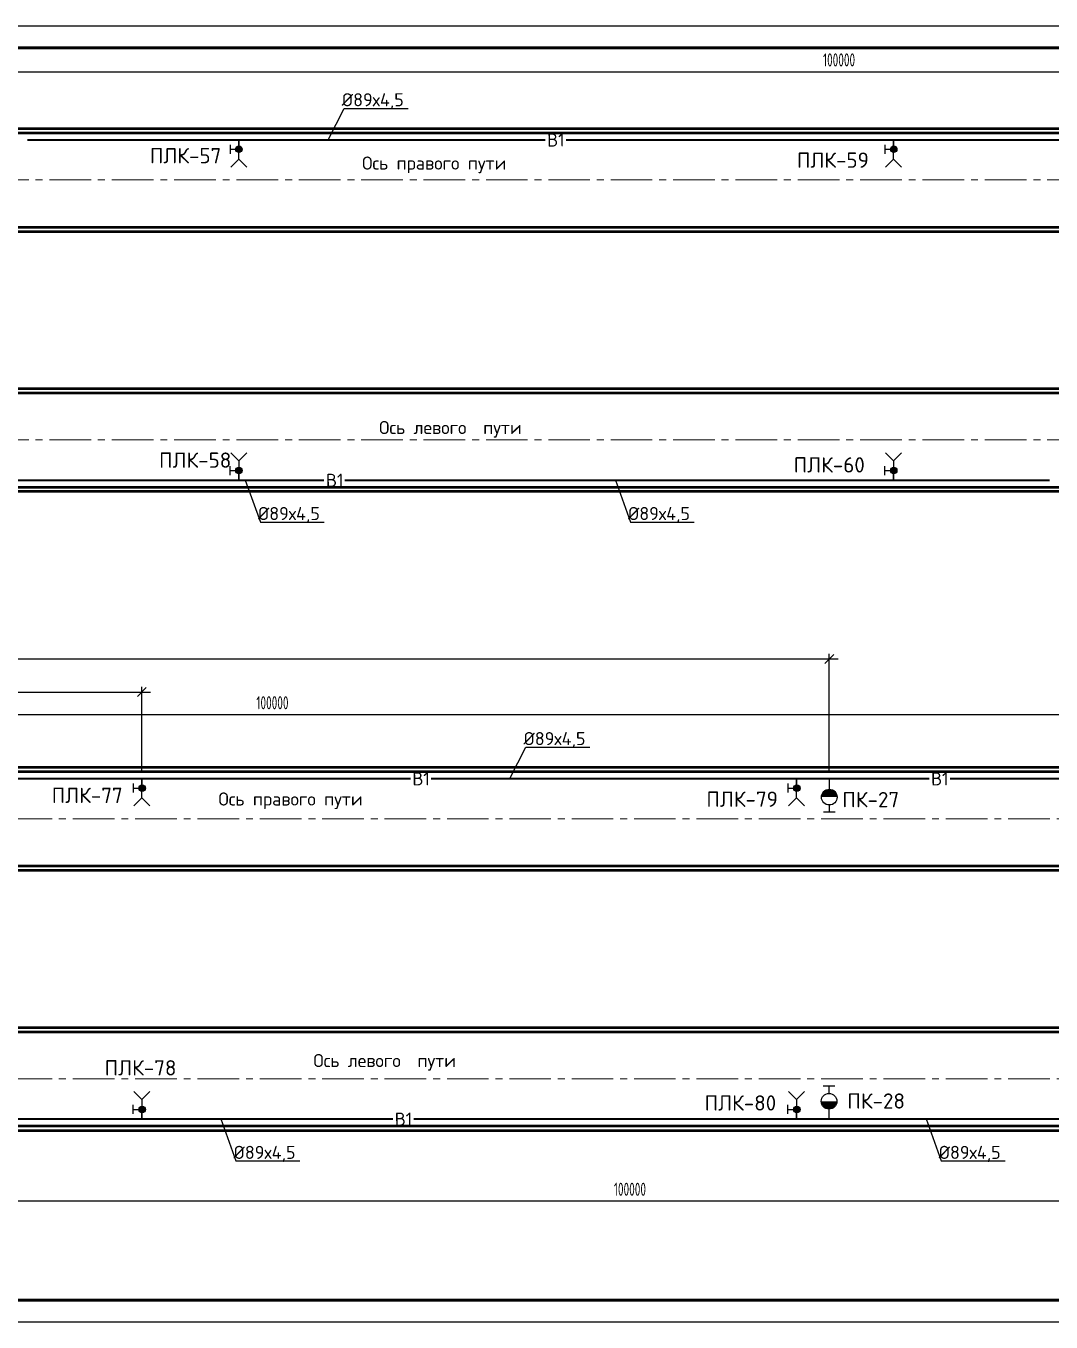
# Paper-space layout 'л2-л8' of a CAD drawing. Header units: millimetres. Extents: x 10032 to 18918, y -3051 to 627.
# Drawn here: x 11152.7 to 11387.6, y -1599 to -1302 of the extents above; entities that cross this region are included whole.
import ezdxf

# ---------------------------------------------------------------- set-up
doc = ezdxf.new("R2010")
doc.units = ezdxf.units.MM
doc.header["$LTSCALE"] = 0.5
doc.linetypes.add('CENTER2', pattern=[28.575, 19.05, -3.175, 3.175, -3.175])
for name, color, linetype in [('0 @ 1', 7, 'Continuous'), ('1_NADPIS', 7, 'Continuous'), ('3_Текст', 7, 'Continuous'), ('FORMAT', 7, 'Continuous'), ('ВК_надписи', 7, 'Continuous'), ('ВК_сети', 4, 'Continuous')]:
    doc.layers.add(name, color=color, linetype=linetype)
for name, color, linetype, lineweight in [('1_PK500', 5, 'Continuous', 35), ('А_Конструкции', 4, 'Continuous', 50), ('АР_Оси', 242, 'CENTER2', 18)]:
    doc.layers.add(name, color=color, linetype=linetype, lineweight=lineweight)
doc.styles.add('RS-30-06', font='romans.shx', dxfattribs={"width": 0.6, "height": 3})
doc.styles.add('Стандарт ММП', font='isocpeur.ttf')
doc.dimstyles.new('M200$0', dxfattribs={"dimscale": 0, "dimtxt": 3, "dimasz": 2, "dimexe": 1.2, "dimexo": 1.5, "dimgap": 1.2, "dimtad": 1, "dimdec": 0, "dimlfac": 200, "dimrnd": 1, "dimzin": 0, "dimdsep": 46, "dimtxsty": 'RS-30-06', "dimblk1": 'OBLIQUE', "dimblk2": 'OBLIQUE', "dimsah": 1, "dimcen": 2.5, "dimdle": 2, "dimclrt": 9, "dimadec": 0, "dimazin": 0, "dimtfac": 1, "dimtdec": 0, "dimtmove": 2, "dimatfit": 3, "dimldrblk": 'OBLIQUE', "dimfxl": 1.2, "dimtolj": 1, "dimtzin": 0, "dimarcsym": 0})

# ---------------------------------------------------------------- blocks, each defined once
blk = doc.blocks.new('*U437')
at = {"layer": 'FORMAT', "color": 7, "lineweight": 25}
blk.add_lwpolyline([(0, 0), (0, 297), (1892, 297), (1892, 0), (0, 0)], dxfattribs=at)
at = {"layer": 'FORMAT', "color": 7, "lineweight": 60}
blk.add_lwpolyline([(20, 5), (20, 292), (1887, 292), (1887, 5), (20, 5)], dxfattribs=at)
blk = doc.blocks.new('_Oblique')
at = {"linetype": 'ByBlock', "lineweight": 30}
blk.add_line((-0.5, -0.5), (0.5, 0.5), dxfattribs=at)
blk = doc.blocks.new('*D130')
at = {"layer": 'Defpoints', "color": 0, "lineweight": -2}
for p, q in [((11087.02, -1312.52), (11591.02, -1312.52)), ((11089.02, -1326.51), (11089.02, -1311.32)), ((11589.02, -1326.62), (11589.02, -1311.32))]:
    blk.add_line(p, q, dxfattribs=at)
at = {"layer": 'Defpoints', "color": 0, "linetype": 'Continuous', "lineweight": 30}
for p in [(11589.02, -1312.52), (11089.02, -1328.01, 0), (11589.02, -1328.12, 0)]:
    blk.add_point(p, dxfattribs=at)
at = {"layer": 'Defpoints', "color": 0, "linetype": 'Continuous', "lineweight": -2, "xscale": 2, "yscale": 2, "zscale": 2, "rotation": 180}
blk.add_blockref('_Oblique', (11089.02, -1312.52), dxfattribs=at)
at = {"layer": 'Defpoints', "color": 0, "linetype": 'Continuous', "lineweight": -2, "xscale": 2, "yscale": 2, "zscale": 2}
blk.add_blockref('_Oblique', (11589.02, -1312.52), dxfattribs=at)
at = {"layer": 'Defpoints', "color": 9, "linetype": 'Continuous', "lineweight": 30, "insert": (11339.02, -1309.82), "char_height": 3, "attachment_point": 5, "style": 'RS-30-06'}
blk.add_mtext('\\A1;100000', dxfattribs=at)
blk = doc.blocks.new('*D132')
at = {"layer": 'Defpoints', "color": 0, "lineweight": -2}
for p, q in [((10886.79, -1473.01), (10886.79, -1445.89)), ((11336.79, -1473.01), (11336.79, -1445.89)), ((10884.79, -1447.09), (11338.79, -1447.09))]:
    blk.add_line(p, q, dxfattribs=at)
at = {"layer": 'Defpoints', "color": 0, "linetype": 'Continuous', "lineweight": 30}
for p in [(11336.79, -1447.09), (10886.79, -1474.51, 0), (11336.79, -1474.51, 0)]:
    blk.add_point(p, dxfattribs=at)
at = {"layer": 'Defpoints', "color": 0, "linetype": 'Continuous', "lineweight": -2, "xscale": 2, "yscale": 2, "zscale": 2, "rotation": 180}
blk.add_blockref('_Oblique', (10886.79, -1447.09), dxfattribs=at)
at = {"layer": 'Defpoints', "color": 0, "linetype": 'Continuous', "lineweight": -2, "xscale": 2, "yscale": 2, "zscale": 2}
blk.add_blockref('_Oblique', (11336.79, -1447.09), dxfattribs=at)
at = {"layer": 'Defpoints', "color": 9, "linetype": 'Continuous', "lineweight": 30, "insert": (11111.79, -1444.39), "char_height": 3, "attachment_point": 5, "style": 'RS-30-06'}
blk.add_mtext('\\A1;90000', dxfattribs=at)
blk = doc.blocks.new('*D133')
at = {"layer": 'Defpoints', "color": 0, "lineweight": -2}
for p, q in [((11027.29, -1454.66), (11181.29, -1454.66)), ((11029.29, -1473.01), (11029.29, -1453.46)), ((11179.29, -1473.01), (11179.29, -1453.46))]:
    blk.add_line(p, q, dxfattribs=at)
at = {"layer": 'Defpoints', "color": 0, "linetype": 'Continuous', "lineweight": 30}
for p in [(11179.29, -1454.66), (11029.29, -1474.51, 0), (11179.29, -1474.51, 0)]:
    blk.add_point(p, dxfattribs=at)
at = {"layer": 'Defpoints', "color": 0, "linetype": 'Continuous', "lineweight": -2, "xscale": 2, "yscale": 2, "zscale": 2, "rotation": 180}
blk.add_blockref('_Oblique', (11029.29, -1454.66), dxfattribs=at)
at = {"layer": 'Defpoints', "color": 0, "linetype": 'Continuous', "lineweight": -2, "xscale": 2, "yscale": 2, "zscale": 2}
blk.add_blockref('_Oblique', (11179.29, -1454.66), dxfattribs=at)
at = {"layer": 'Defpoints', "color": 9, "linetype": 'Continuous', "lineweight": 30, "insert": (11104.29, -1451.96), "char_height": 3, "attachment_point": 5, "style": 'RS-30-06'}
blk.add_mtext('\\A1;30000', dxfattribs=at)
blk = doc.blocks.new('*D134')
at = {"layer": 'Defpoints', "color": 0, "lineweight": -2}
for p, q in [((10957.21, -1459.82), (11461.21, -1459.82)), ((10959.21, -1473.01), (10959.21, -1458.62)), ((11459.21, -1473.01), (11459.21, -1458.62))]:
    blk.add_line(p, q, dxfattribs=at)
at = {"layer": 'Defpoints', "color": 0, "linetype": 'Continuous', "lineweight": 30}
for p in [(11459.21, -1459.82), (10959.21, -1474.51, 0), (11459.21, -1474.51, 0)]:
    blk.add_point(p, dxfattribs=at)
at = {"layer": 'Defpoints', "color": 0, "linetype": 'Continuous', "lineweight": -2, "xscale": 2, "yscale": 2, "zscale": 2, "rotation": 180}
blk.add_blockref('_Oblique', (10959.21, -1459.82), dxfattribs=at)
at = {"layer": 'Defpoints', "color": 0, "linetype": 'Continuous', "lineweight": -2, "xscale": 2, "yscale": 2, "zscale": 2}
blk.add_blockref('_Oblique', (11459.21, -1459.82), dxfattribs=at)
at = {"layer": 'Defpoints', "color": 9, "linetype": 'Continuous', "lineweight": 30, "insert": (11209.21, -1457.12), "char_height": 3, "attachment_point": 5, "style": 'RS-30-06'}
blk.add_mtext('\\A1;100000', dxfattribs=at)
blk = doc.blocks.new('*D135')
at = {"layer": 'Defpoints', "color": 0, "lineweight": -2}
for p, q in [((11041.11, -1553.99), (11041.11, -1572.5)), ((11541.11, -1553.99), (11541.11, -1572.5)), ((11543.11, -1571.3), (11039.11, -1571.3))]:
    blk.add_line(p, q, dxfattribs=at)
at = {"layer": 'Defpoints', "color": 0, "linetype": 'Continuous', "lineweight": 30}
for p in [(11041.11, -1552.49, 0), (11541.11, -1552.49, 0), (11041.11, -1571.3)]:
    blk.add_point(p, dxfattribs=at)
at = {"layer": 'Defpoints', "color": 0, "linetype": 'Continuous', "lineweight": -2, "xscale": 2, "yscale": 2, "zscale": 2, "rotation": 180}
blk.add_blockref('_Oblique', (11041.11, -1571.3), dxfattribs=at)
at = {"layer": 'Defpoints', "color": 0, "linetype": 'Continuous', "lineweight": -2, "xscale": 2, "yscale": 2, "zscale": 2}
blk.add_blockref('_Oblique', (11541.11, -1571.3), dxfattribs=at)
at = {"layer": 'Defpoints', "color": 9, "linetype": 'Continuous', "lineweight": 30, "insert": (11291.11, -1568.6), "char_height": 3, "attachment_point": 5, "style": 'RS-30-06'}
blk.add_mtext('\\A1;100000', dxfattribs=at)

psp = doc.layouts.new('л2-л8')

# ---------------------------------------------------------------- hatches: boundary and pattern name
at = {"layer": 'ВК_сети', "ltscale": 0.5}
h = psp.add_hatch(color=5, dxfattribs=at)
h.paths.add_polyline_path([(11202.292, -1330.3012, 0.41421356), (11201.542, -1329.5512), (11201.542, -1330.3012)])
h.paths.add_polyline_path([(11202.292, -1330.3012), (11201.542, -1330.3012), (11201.542, -1331.0512, 0.41421356)])
h.paths.add_polyline_path([(11201.542, -1330.3012), (11201.542, -1329.5512, 0.58408052), (11200.9002, -1330.6891)])
h.paths.add_polyline_path([(11201.542, -1331.0512), (11201.542, -1330.3012), (11200.9002, -1330.6891, 0.26256208)])
h = psp.add_hatch(color=5, dxfattribs=at)
h.paths.add_polyline_path([(11352.292, -1330.3011, 0.41421356), (11351.542, -1329.5511), (11351.542, -1330.3011)])
h.paths.add_polyline_path([(11352.292, -1330.3011), (11351.542, -1330.3011), (11351.542, -1331.0511, 0.41421356)])
h.paths.add_polyline_path([(11351.542, -1330.3011), (11351.542, -1329.5511, 0.58408052), (11350.9002, -1330.6891)])
h.paths.add_polyline_path([(11351.542, -1331.0511), (11351.542, -1330.3011), (11350.9002, -1330.6891, 0.26256208)])
h = psp.add_hatch(color=5, dxfattribs=at)
h.paths.add_polyline_path([(11352.292, -1330.3012, 0.41421356), (11351.542, -1329.5512), (11351.542, -1330.3012)])
h.paths.add_polyline_path([(11352.292, -1330.3012), (11351.542, -1330.3012), (11351.542, -1331.0512, 0.41421356)])
h.paths.add_polyline_path([(11351.542, -1330.3012), (11351.542, -1329.5512, 0.58408052), (11350.9002, -1330.6891)])
h.paths.add_polyline_path([(11351.542, -1331.0512), (11351.542, -1330.3012), (11350.9002, -1330.6891, 0.26256208)])
h = psp.add_hatch(color=5, dxfattribs=at)
h.paths.add_polyline_path([(11352.292, -1330.3012, 0.41421356), (11351.542, -1329.5512), (11351.542, -1330.3012)])
h.paths.add_polyline_path([(11352.292, -1330.3012), (11351.542, -1330.3012), (11351.542, -1331.0512, 0.41421356)])
h.paths.add_polyline_path([(11351.542, -1330.3012), (11351.542, -1329.5512, 0.58408052), (11350.9002, -1330.6891)])
h.paths.add_polyline_path([(11351.542, -1331.0512), (11351.542, -1330.3012), (11350.9002, -1330.6891, 0.26256208)])
h = psp.add_hatch(color=5, dxfattribs=at)
h.paths.add_polyline_path([(11202.292, -1403.9244, -0.41421356), (11201.542, -1404.6744), (11201.542, -1403.9244)])
h.paths.add_polyline_path([(11202.292, -1403.9244), (11201.542, -1403.9244), (11201.542, -1403.1744, -0.41421356)])
h.paths.add_polyline_path([(11201.542, -1403.9244), (11201.542, -1404.6744, -0.58408052), (11200.9002, -1403.5364)])
h.paths.add_polyline_path([(11201.542, -1403.1744), (11201.542, -1403.9244), (11200.9002, -1403.5364, -0.26256208)])
h = psp.add_hatch(color=5, dxfattribs=at)
h.paths.add_polyline_path([(11352.292, -1403.9244, -0.41421356), (11351.542, -1404.6744), (11351.542, -1403.9244)])
h.paths.add_polyline_path([(11352.292, -1403.9244), (11351.542, -1403.9244), (11351.542, -1403.1744, -0.41421356)])
h.paths.add_polyline_path([(11351.542, -1403.9244), (11351.542, -1404.6744, -0.58408052), (11350.9002, -1403.5364)])
h.paths.add_polyline_path([(11351.542, -1403.1744), (11351.542, -1403.9244), (11350.9002, -1403.5364, -0.26256208)])
h = psp.add_hatch(color=5, dxfattribs=at)
h.paths.add_polyline_path([(11352.292, -1403.9244, -0.41421356), (11351.542, -1404.6744), (11351.542, -1403.9244)])
h.paths.add_polyline_path([(11352.292, -1403.9244), (11351.542, -1403.9244), (11351.542, -1403.1744, -0.41421356)])
h.paths.add_polyline_path([(11351.542, -1403.9244), (11351.542, -1404.6744, -0.58408052), (11350.9002, -1403.5364)])
h.paths.add_polyline_path([(11351.542, -1403.1744), (11351.542, -1403.9244), (11350.9002, -1403.5364, -0.26256208)])
h = psp.add_hatch(color=5, dxfattribs=at)
h.paths.add_polyline_path([(11352.292, -1403.9244, -0.41421356), (11351.542, -1404.6744), (11351.542, -1403.9244)])
h.paths.add_polyline_path([(11352.292, -1403.9244), (11351.542, -1403.9244), (11351.542, -1403.1744, -0.41421356)])
h.paths.add_polyline_path([(11351.542, -1403.9244), (11351.542, -1404.6744, -0.58408052), (11350.9002, -1403.5364)])
h.paths.add_polyline_path([(11351.542, -1403.1744), (11351.542, -1403.9244), (11350.9002, -1403.5364, -0.26256208)])
h = psp.add_hatch(color=5, dxfattribs=at)
h.paths.add_polyline_path([(11180.097, -1476.6861, 0.41421356), (11179.347, -1475.9361), (11179.347, -1476.6861)])
h.paths.add_polyline_path([(11180.097, -1476.6861), (11179.347, -1476.6861), (11179.347, -1477.4361, 0.41421356)])
h.paths.add_polyline_path([(11179.347, -1476.6861), (11179.347, -1475.9361, 0.58408052), (11178.7052, -1477.0741)])
h.paths.add_polyline_path([(11179.347, -1477.4361), (11179.347, -1476.6861), (11178.7052, -1477.0741, 0.26256208)])
h = psp.add_hatch(color=5, dxfattribs=at)
h.paths.add_polyline_path([(11180.097, -1476.6862, 0.41421356), (11179.347, -1475.9362), (11179.347, -1476.6862)])
h.paths.add_polyline_path([(11180.097, -1476.6862), (11179.347, -1476.6862), (11179.347, -1477.4362, 0.41421356)])
h.paths.add_polyline_path([(11179.347, -1476.6862), (11179.347, -1475.9362, 0.58408052), (11178.7052, -1477.0742)])
h.paths.add_polyline_path([(11179.347, -1477.4362), (11179.347, -1476.6862), (11178.7052, -1477.0742, 0.26256208)])
h = psp.add_hatch(color=5, dxfattribs=at)
h.paths.add_polyline_path([(11330.097, -1476.6862, 0.41421356), (11329.347, -1475.9362), (11329.347, -1476.6862)])
h.paths.add_polyline_path([(11330.097, -1476.6862), (11329.347, -1476.6862), (11329.347, -1477.4362, 0.41421356)])
h.paths.add_polyline_path([(11329.347, -1476.6862), (11329.347, -1475.9362, 0.58408052), (11328.7052, -1477.0742)])
h.paths.add_polyline_path([(11329.347, -1477.4362), (11329.347, -1476.6862), (11328.7052, -1477.0742, 0.26256208)])
h = psp.add_hatch(color=5, dxfattribs=at)
h.paths.add_polyline_path([(11330.097, -1476.6862, 0.41421356), (11329.347, -1475.9362), (11329.347, -1476.6862)])
h.paths.add_polyline_path([(11330.097, -1476.6862), (11329.347, -1476.6862), (11329.347, -1477.4362, 0.41421356)])
h.paths.add_polyline_path([(11329.347, -1476.6862), (11329.347, -1475.9362, 0.58408052), (11328.7052, -1477.0742)])
h.paths.add_polyline_path([(11329.347, -1477.4362), (11329.347, -1476.6862), (11328.7052, -1477.0742, 0.26256208)])
h = psp.add_hatch(color=1, dxfattribs=at)
h.paths.add_polyline_path([(11334.9854, -1478.7451), (11338.5854, -1478.7451, 0.09159777), (11338.4666, -1478.1019), (11335.1042, -1478.1019, 0.09159777)])
h.paths.add_polyline_path([(11335.1042, -1478.1019), (11338.4666, -1478.1019, 0.68812614)])
h = psp.add_hatch(color=1, dxfattribs=at)
h.paths.add_polyline_path([(11334.9854, -1478.7451), (11338.5854, -1478.7451, 0.09159777), (11338.4666, -1478.1019), (11335.1042, -1478.1019, 0.09159777)])
h.paths.add_polyline_path([(11335.1042, -1478.1019), (11338.4666, -1478.1019, 0.68812614)])
h = psp.add_hatch(color=1, dxfattribs=at)
h.paths.add_polyline_path([(11334.9854, -1478.7452), (11338.5854, -1478.7452, 0.09159777), (11338.4666, -1478.1021), (11335.1042, -1478.1021, 0.09159777)])
h.paths.add_polyline_path([(11335.1042, -1478.1021), (11338.4666, -1478.1021, 0.68812614)])
h = psp.add_hatch(color=1, dxfattribs=at)
h.paths.add_polyline_path([(11334.9854, -1478.7452), (11338.5854, -1478.7452, 0.09159777), (11338.4666, -1478.1021), (11335.1042, -1478.1021, 0.09159777)])
h.paths.add_polyline_path([(11335.1042, -1478.1021), (11338.4666, -1478.1021, 0.68812614)])
h = psp.add_hatch(color=5, dxfattribs=at)
h.paths.add_polyline_path([(11180.097, -1550.3094, -0.41421356), (11179.347, -1551.0594), (11179.347, -1550.3094)])
h.paths.add_polyline_path([(11180.097, -1550.3094), (11179.347, -1550.3094), (11179.347, -1549.5594, -0.41421356)])
h.paths.add_polyline_path([(11179.347, -1550.3094), (11179.347, -1551.0594, -0.58408052), (11178.7052, -1549.9214)])
h.paths.add_polyline_path([(11179.347, -1549.5594), (11179.347, -1550.3094), (11178.7052, -1549.9214, -0.26256208)])
h = psp.add_hatch(color=5, dxfattribs=at)
h.paths.add_polyline_path([(11180.097, -1550.3094, -0.41421356), (11179.347, -1551.0594), (11179.347, -1550.3094)])
h.paths.add_polyline_path([(11180.097, -1550.3094), (11179.347, -1550.3094), (11179.347, -1549.5594, -0.41421356)])
h.paths.add_polyline_path([(11179.347, -1550.3094), (11179.347, -1551.0594, -0.58408052), (11178.7052, -1549.9214)])
h.paths.add_polyline_path([(11179.347, -1549.5594), (11179.347, -1550.3094), (11178.7052, -1549.9214, -0.26256208)])
h = psp.add_hatch(color=5, dxfattribs=at)
h.paths.add_polyline_path([(11330.097, -1550.3094, -0.41421356), (11329.347, -1551.0594), (11329.347, -1550.3094)])
h.paths.add_polyline_path([(11330.097, -1550.3094), (11329.347, -1550.3094), (11329.347, -1549.5594, -0.41421356)])
h.paths.add_polyline_path([(11329.347, -1550.3094), (11329.347, -1551.0594, -0.58408052), (11328.7052, -1549.9214)])
h.paths.add_polyline_path([(11329.347, -1549.5594), (11329.347, -1550.3094), (11328.7052, -1549.9214, -0.26256208)])
h = psp.add_hatch(color=5, dxfattribs=at)
h.paths.add_polyline_path([(11330.097, -1550.3094, -0.41421356), (11329.347, -1551.0594), (11329.347, -1550.3094)])
h.paths.add_polyline_path([(11330.097, -1550.3094), (11329.347, -1550.3094), (11329.347, -1549.5594, -0.41421356)])
h.paths.add_polyline_path([(11329.347, -1550.3094), (11329.347, -1551.0594, -0.58408052), (11328.7052, -1549.9214)])
h.paths.add_polyline_path([(11329.347, -1549.5594), (11329.347, -1550.3094), (11328.7052, -1549.9214, -0.26256208)])
h = psp.add_hatch(color=1, dxfattribs=at)
h.paths.add_polyline_path([(11334.9277, -1548.4436), (11338.5277, -1548.4436, -0.09159777), (11338.4088, -1549.0867), (11335.0465, -1549.0867, -0.09159777)])
h.paths.add_polyline_path([(11335.0465, -1549.0867), (11338.4088, -1549.0867, -0.68812614)])
h = psp.add_hatch(color=1, dxfattribs=at)
h.paths.add_polyline_path([(11334.9277, -1548.4436), (11338.5277, -1548.4436, -0.09159777), (11338.4088, -1549.0867), (11335.0465, -1549.0867, -0.09159777)])
h.paths.add_polyline_path([(11335.0465, -1549.0867), (11338.4088, -1549.0867, -0.68812614)])

# ---------------------------------------------------------------- linework, layer by layer
at = {"layer": 'А_Конструкции'}
for p, q in [((10600.9154, -1325.5128, 0), (11600.9154, -1325.5127, 0)), ((10600.9154, -1326.5128, 0), (11600.9154, -1326.5127, 0)), ((10600.9154, -1348.1128, 0), (11600.9154, -1348.1127, 0)), ((10600.9154, -1349.1128, 0), (11600.9154, -1349.1127, 0)), ((10600.9154, -1385.1128, 0), (11600.9154, -1385.1127, 0)), ((10600.9154, -1386.1128, 0), (11600.9154, -1386.1127, 0)), ((10600.9154, -1407.7128, 0), (11600.9154, -1407.7127, 0)), ((11600.9108, -1408.7128, 0), (10078.7204, -1408.7128, 0)), ((10407.7961, -1471.8977, 0), (11578.7204, -1471.8977, 0)), ((10407.7961, -1472.8977, 0), (11578.7204, -1472.8977, 0)), ((10407.7961, -1494.4977, 0), (11578.7204, -1494.4977, 0)), ((10407.7961, -1495.4977, 0), (11578.7204, -1495.4977, 0)), ((10407.7961, -1531.4977, 0), (11578.7204, -1531.4977, 0)), ((10407.7961, -1532.4977, 0), (11578.7204, -1532.4977, 0)), ((10078.7178, -1555.0977, 0), (11578.7204, -1555.0977, 0)), ((10407.7961, -1554.0977, 0), (11578.7204, -1554.0977, 0))]:
    psp.add_line(p, q, dxfattribs=at)
at = {"layer": 'АР_Оси', "color": 7}
for p, q in [((10600.9154, -1337.3128, 0), (11599.3589, -1337.3128, 0)), ((10600.9154, -1396.9128, 0), (11599.3589, -1396.9128, 0)), ((10406.2396, -1483.6978, 0), (11578.7204, -1483.6978, 0)), ((10406.2396, -1543.2978, 0), (11578.7204, -1543.2978, 0))]:
    psp.add_line(p, q, dxfattribs=at)
at = {"layer": 'ВК_надписи'}
for p, q in [((11221.9914, -1328.1212, 0), (11225.6511, -1320.9235, 0)), ((11225.6511, -1320.9235, 0), (11240.2906, -1320.9235, 0)), ((11202.9838, -1406.1043, 0), (11206.4361, -1415.7354, 0)), ((11287.7732, -1406.1043, 0), (11291.2255, -1415.7354, 0)), ((11206.4361, -1415.7354, 0), (11221.0756, -1415.7354, 0)), ((11291.2255, -1415.7354, 0), (11305.8649, -1415.7354, 0)), ((11263.6195, -1474.5062, 0), (11267.2793, -1467.3085, 0)), ((11267.2793, -1467.3085, 0), (11281.9187, -1467.3085, 0)), ((11197.3956, -1552.4894, 0), (11200.8479, -1562.1205, 0)), ((11358.9568, -1552.4894, 0), (11362.409, -1562.1205, 0)), ((11200.8479, -1562.1205, 0), (11215.4873, -1562.1205, 0)), ((11362.409, -1562.1205, 0), (11377.0485, -1562.1205, 0))]:
    psp.add_line(p, q, dxfattribs=at)
at = {"layer": 'ВК_сети', "color": 5, "ltscale": 0.5}
for p, q in [((11199.5124, -1329.2695, 0), (11199.5124, -1331.3313, 0)), ((11199.5124, -1330.3004, 0), (11201.542, -1330.3004, 0)), ((11201.4804, -1332.5599, 0), (11201.4804, -1328.1212, 0)), ((11349.5124, -1329.2695, 0), (11349.5124, -1331.3313, 0)), ((11349.5124, -1329.2695, 0), (11349.5124, -1331.3313, 0)), ((11349.5124, -1329.2695, 0), (11349.5124, -1331.3313, 0)), ((11349.5124, -1330.3004, 0), (11351.542, -1330.3004, 0)), ((11351.4804, -1332.5599, 0), (11351.4804, -1328.1212, 0)), ((11351.4804, -1332.5599, 0), (11351.4804, -1328.1212, 0)), ((11351.4804, -1332.5599, 0), (11351.4804, -1328.1212, 0)), ((11201.4804, -1332.5599, 0), (11199.6562, -1334.3841, 0)), ((11201.4804, -1332.5599, 0), (11203.3046, -1334.3841, 0)), ((11351.4804, -1332.5599, 0), (11349.6562, -1334.3841, 0)), ((11351.4804, -1332.5599, 0), (11349.6562, -1334.3841, 0)), ((11351.4804, -1332.5599, 0), (11353.3046, -1334.3841, 0)), ((11351.4804, -1332.5599, 0), (11353.3046, -1334.3841, 0)), ((11201.4804, -1401.6656, 0), (11199.6562, -1399.8414, 0)), ((11201.4804, -1401.6656, 0), (11203.3046, -1399.8414, 0)), ((11201.4804, -1401.6656, 0), (11201.4804, -1406.1043, 0)), ((11351.4804, -1401.6656, 0), (11349.6562, -1399.8414, 0)), ((11351.4804, -1401.6656, 0), (11349.6562, -1399.8414, 0)), ((11351.4804, -1401.6656, 0), (11349.6562, -1399.8414, 0)), ((11351.4804, -1401.6656, 0), (11353.3046, -1399.8414, 0)), ((11351.4804, -1401.6656, 0), (11353.3046, -1399.8414, 0)), ((11351.4804, -1401.6656, 0), (11353.3046, -1399.8414, 0)), ((11351.4804, -1401.6656, 0), (11351.4804, -1406.1043, 0)), ((11351.4804, -1401.6656, 0), (11351.4804, -1406.1043, 0)), ((11351.4804, -1401.6656, 0), (11351.4804, -1406.1043, 0)), ((11199.5124, -1404.956, 0), (11199.5124, -1402.8942, 0)), ((11199.5124, -1403.9251, 0), (11201.542, -1403.9251, 0)), ((11349.5124, -1404.956, 0), (11349.5124, -1402.8942, 0)), ((11349.5124, -1404.956, 0), (11349.5124, -1402.8942, 0)), ((11349.5124, -1404.956, 0), (11349.5124, -1402.8942, 0)), ((11349.5124, -1403.9251, 0), (11351.542, -1403.9251, 0)), ((11349.5124, -1403.9251, 0), (11351.542, -1403.9251, 0)), ((11349.5124, -1403.9251, 0), (11351.542, -1403.9251, 0)), ((11177.3174, -1475.6545, 0), (11177.3174, -1477.7163, 0)), ((11177.3174, -1475.6545, 0), (11177.3174, -1477.7163, 0)), ((11179.2854, -1478.9449, 0), (11179.2854, -1474.5062, 0)), ((11179.2854, -1478.945, 0), (11179.2854, -1474.5062, 0)), ((11327.3174, -1475.6545, 0), (11327.3174, -1477.7163, 0)), ((11327.3174, -1475.6545, 0), (11327.3174, -1477.7163, 0)), ((11329.2854, -1478.945, 0), (11329.2854, -1474.5062, 0)), ((11329.2854, -1478.945, 0), (11329.2854, -1474.5062, 0)), ((11177.3174, -1476.6854, 0), (11179.347, -1476.6854, 0)), ((11177.3174, -1476.6854, 0), (11179.347, -1476.6854, 0)), ((11179.2854, -1478.9449, 0), (11177.4612, -1480.7691, 0)), ((11179.2854, -1478.945, 0), (11177.4612, -1480.7691, 0)), ((11179.2854, -1478.9449, 0), (11181.1096, -1480.7691, 0)), ((11179.2854, -1478.945, 0), (11181.1096, -1480.7691, 0)), ((11327.3174, -1476.6854, 0), (11329.347, -1476.6854, 0)), ((11327.3174, -1476.6854, 0), (11329.347, -1476.6854, 0)), ((11329.2854, -1478.945, 0), (11327.4612, -1480.7691, 0)), ((11329.2854, -1478.945, 0), (11327.4612, -1480.7691, 0)), ((11329.2854, -1478.945, 0), (11331.1096, -1480.7691, 0)), ((11329.2854, -1478.945, 0), (11331.1096, -1480.7691, 0)), ((11179.2854, -1548.0506, 0), (11177.4612, -1546.2264, 0)), ((11179.2854, -1548.0506, 0), (11177.4612, -1546.2264, 0)), ((11179.2854, -1548.0506, 0), (11181.1096, -1546.2264, 0)), ((11179.2854, -1548.0506, 0), (11181.1096, -1546.2264, 0)), ((11329.2854, -1548.0506, 0), (11327.4612, -1546.2264, 0)), ((11329.2854, -1548.0506, 0), (11327.4612, -1546.2264, 0)), ((11329.2854, -1548.0506, 0), (11331.1096, -1546.2264, 0)), ((11329.2854, -1548.0506, 0), (11331.1096, -1546.2264, 0)), ((11177.3174, -1551.341, 0), (11177.3174, -1549.2792, 0)), ((11177.3174, -1551.341, 0), (11177.3174, -1549.2792, 0)), ((11177.3174, -1550.3101, 0), (11179.347, -1550.3101, 0)), ((11177.3174, -1550.3101, 0), (11179.347, -1550.3101, 0)), ((11179.2854, -1548.0506, 0), (11179.2854, -1552.4893, 0)), ((11179.2854, -1548.0506, 0), (11179.2854, -1552.4893, 0)), ((11327.3174, -1551.341, 0), (11327.3174, -1549.2792, 0)), ((11327.3174, -1551.341, 0), (11327.3174, -1549.2792, 0)), ((11327.3174, -1550.3101, 0), (11329.347, -1550.3101, 0)), ((11327.3174, -1550.3101, 0), (11329.347, -1550.3101, 0)), ((11329.2854, -1548.0506, 0), (11329.2854, -1552.4893, 0)), ((11329.2854, -1548.0506, 0), (11329.2854, -1552.4893, 0))]:
    psp.add_line(p, q, dxfattribs=at)
at = {"layer": 'ВК_сети', "color": 5, "lineweight": 30, "ltscale": 0.5, "extrusion": (-3.27269e-07, 1.1423e-06, 1)}
for p, q in [((11201.4804, -1328.1212, 0), (11201.4804, -1331.0761, 0)), ((11351.4804, -1328.1212, 0), (11351.4804, -1331.0761, 0)), ((11351.4804, -1328.1212, 0), (11351.4804, -1331.0761, 0)), ((11351.4804, -1328.1212, 0), (11351.4804, -1331.0761, 0)), ((11179.2854, -1474.5062, 0), (11179.2854, -1477.4611, 0)), ((11179.2854, -1474.5062, 0), (11179.2854, -1477.4611, 0)), ((11329.2854, -1474.5062, 0), (11329.2854, -1477.4611, 0)), ((11329.2854, -1474.5062, 0), (11329.2854, -1477.4611, 0))]:
    psp.add_line(p, q, dxfattribs=at)
at = {"layer": 'ВК_сети', "color": 3, "ltscale": 0.5}
for q in [(11349.6562, -1334.3841, 0), (11353.3046, -1334.3841, 0)]:
    psp.add_line((11351.4804, -1332.5599, 0), q, dxfattribs=at)
at = {"layer": 'ВК_сети', "color": 5, "lineweight": 30, "ltscale": 0.5, "extrusion": (-3.27269e-07, -1.1423e-06, 1)}
for p, q in [((11201.4804, -1406.1043, 0), (11201.4804, -1403.1494, 0)), ((11351.4804, -1406.1043, 0), (11351.4804, -1403.1494, 0)), ((11351.4804, -1406.1043, 0), (11351.4804, -1403.1494, 0)), ((11351.4804, -1406.1043, 0), (11351.4804, -1403.1494, 0)), ((11179.2854, -1552.4893, 0), (11179.2854, -1549.5344, 0)), ((11179.2854, -1552.4893, 0), (11179.2854, -1549.5344, 0)), ((11329.2854, -1552.4893, 0), (11329.2854, -1549.5344, 0)), ((11329.2854, -1552.4893, 0), (11329.2854, -1549.5344, 0))]:
    psp.add_line(p, q, dxfattribs=at)
at = {"layer": 'ВК_сети', "color": 1, "ltscale": 0.5}
for p, q in [((11336.7854, -1474.5062, 0), (11336.7854, -1476.9451, 0)), ((11336.7854, -1474.5062, 0), (11336.7854, -1476.9451, 0)), ((11336.7854, -1474.5063, 0), (11336.7854, -1476.9452, 0)), ((11336.7854, -1474.5063, 0), (11336.7854, -1476.9452, 0)), ((11336.7854, -1480.5451, 0), (11336.7854, -1482.198, 0)), ((11336.7854, -1480.5451, 0), (11336.7854, -1482.198, 0)), ((11336.7854, -1480.5452, 0), (11336.7854, -1482.1982, 0)), ((11336.7854, -1480.5452, 0), (11336.7854, -1482.1982, 0)), ((11338.1273, -1482.1982, 0), (11335.4435, -1482.1982, 0)), ((11338.0696, -1544.9906, 0), (11335.3858, -1544.9906, 0)), ((11338.0696, -1544.9906, 0), (11335.3858, -1544.9906, 0)), ((11336.7277, -1546.6436, 0), (11336.7277, -1544.9906, 0)), ((11336.7277, -1546.6436, 0), (11336.7277, -1544.9906, 0)), ((11336.7277, -1552.6825, 0), (11336.7277, -1550.2436, 0)), ((11336.7277, -1552.6825, 0), (11336.7277, -1550.2436, 0))]:
    psp.add_line(p, q, dxfattribs=at)
at = {"layer": 'ВК_сети', "color": 1, "lineweight": 30, "ltscale": 0.5}
for p, q in [((11336.7854, -1477.4676, -0.0001), (11336.268, -1477.4714, -0.0001)), ((11336.7854, -1477.4676, -0.0001), (11336.268, -1477.4714, -0.0001)), ((11336.7854, -1477.4678, -0.0001), (11336.268, -1477.4716, -0.0001)), ((11336.7854, -1477.4678, -0.0001), (11336.268, -1477.4716, -0.0001)), ((11336.7824, -1477.0656, -0.0001), (11336.7854, -1477.4676, -0.0001)), ((11336.7824, -1477.0656, -0.0001), (11336.7854, -1477.4676, -0.0001)), ((11336.7824, -1477.0658, -0.0001), (11336.7854, -1477.4678, -0.0001)), ((11336.7824, -1477.0658, -0.0001), (11336.7854, -1477.4678, -0.0001)), ((11336.7854, -1477.4676, -0.0001), (11337.3028, -1477.4638, -0.0001)), ((11336.7854, -1477.4676, -0.0001), (11337.3028, -1477.4638, -0.0001)), ((11336.7854, -1477.4678, -0.0001), (11337.3028, -1477.4639, -0.0001)), ((11336.7854, -1477.4678, -0.0001), (11337.3028, -1477.4639, -0.0001)), ((11336.7277, -1549.721, -0.0001), (11336.2103, -1549.7172, -0.0001)), ((11336.7277, -1549.721, -0.0001), (11336.2103, -1549.7172, -0.0001)), ((11336.7247, -1550.123, -0.0001), (11336.7277, -1549.721, -0.0001)), ((11336.7247, -1550.123, -0.0001), (11336.7277, -1549.721, -0.0001)), ((11336.7277, -1549.721, -0.0001), (11337.245, -1549.7248, -0.0001)), ((11336.7277, -1549.721, -0.0001), (11337.245, -1549.7248, -0.0001))]:
    psp.add_line(p, q, dxfattribs=at)
at = {"layer": 'ВК_сети', "color": 2, "lineweight": 40, "ltscale": 0.5, "elevation": 0}
for points in [[(11153.106, -1328.1212), (11271.6885, -1328.1212)], [(11276.4887, -1328.1212), (11421.4771, -1328.1212)], [(11110.4423, -1406.1043), (11221.0172, -1406.1043)], [(11225.8175, -1406.1043), (11387.2176, -1406.1043)], [(11071.6332, -1474.5062), (11240.8102, -1474.5062)], [(11245.6104, -1474.5062), (11359.6457, -1474.5062)], [(11364.4459, -1474.5062), (11407.8003, -1474.5062)], [(11110.6539, -1552.4894), (11236.7739, -1552.4894)], [(11241.5742, -1552.4894), (11396.1228, -1552.4894)]]:
    psp.add_lwpolyline(points, dxfattribs=at)
at = {"layer": 'ВК_сети', "color": 5, "ltscale": 0.5}
for centre in [(11201.542, -1330.3012, 0), (11351.542, -1330.3011, 0), (11351.542, -1330.3012, 0), (11351.542, -1330.3012, 0), (11201.542, -1403.9244, 0), (11351.542, -1403.9244, 0), (11351.542, -1403.9244, 0), (11351.542, -1403.9244, 0), (11179.347, -1476.6861, 0), (11179.347, -1476.6862, 0), (11329.347, -1476.6862, 0), (11329.347, -1476.6862, 0), (11179.347, -1550.3094, 0), (11179.347, -1550.3094, 0), (11329.347, -1550.3094, 0), (11329.347, -1550.3094, 0)]:
    psp.add_circle(centre, 0.75, dxfattribs=at)
at = {"layer": 'ВК_сети', "color": 1, "ltscale": 0.5}
for centre in [(11336.7854, -1478.7451, 0), (11336.7854, -1478.7451, 0), (11336.7854, -1478.7452, 0), (11336.7854, -1478.7452, 0), (11336.7277, -1548.4436, 0), (11336.7277, -1548.4436, 0)]:
    psp.add_circle(centre, 1.8, dxfattribs=at)

# ---------------------------------------------------------------- block references
at = {"layer": '0 @ 1', "ltscale": 0.5}
psp.add_blockref('*U437', (10041.7584, -1599.0335), dxfattribs=at)

# ---------------------------------------------------------------- texts
at = {"layer": '1_NADPIS', "linetype": 'Continuous', "style": 'Стандарт ММП'}
for s, p in [('ПЛК-57', (11181.1222, -1333.5132, 0)), ('ПЛК-59', (11329.3645, -1334.5361, 0)), ('ПЛК-58', (11183.2278, -1403.275, 0)), ('ПЛК-60', (11328.6308, -1404.3655, 0)), ('ПЛК-77', (11158.637, -1480.0843, 0)), ('ПЛК-79', (11308.6282, -1480.9731, 0)), ('ПЛК-78', (11170.7668, -1542.5204, 0)), ('ПЛК-80', (11308.2222, -1550.5716, 0))]:
    psp.add_text(s, height=3.5, rotation=360, dxfattribs=at).set_placement(p)
at = {"layer": '1_NADPIS', "color": 1, "linetype": 'Continuous', "style": 'Стандарт ММП'}
for s, p in [('ПК-27', (11339.777, -1481.068, 0)), ('ПК-28', (11340.9244, -1550.1304, 0))]:
    psp.add_text(s, height=3.5, rotation=360, dxfattribs=at).set_placement(p)
at = {"layer": '1_PK500', "style": 'Стандарт ММП'}
for p in [(11272.1539, -1329.6842, 0), (11221.4826, -1407.6673, 0), (11241.2756, -1476.0692, 0), (11360.1111, -1476.0692, 0), (11237.2393, -1554.0523, 0)]:
    psp.add_text('В1', height=3, rotation=0.560426, dxfattribs=at).set_placement(p)
at = {"layer": '3_Текст', "color": 255, "style": 'Стандарт ММП'}
for s, p in [('Ось правого пути', (11229.7671, -1334.9604, 0)), ('Ось левого  пути', (11233.6581, -1395.5607, -0.0004)), ('Ось правого пути', (11196.8485, -1480.679, 0)), ('Ось левого  пути', (11218.6016, -1540.6087, -0.0004))]:
    psp.add_text(s, height=3, dxfattribs=at).set_placement(p)
at = {"layer": 'ВК_надписи', "lineweight": 30, "ltscale": 0.5, "style": 'Стандарт ММП'}
for p in [(11225.0902, -1320.4523, 0), (11205.8752, -1415.2643, 0), (11290.6646, -1415.2643, 0), (11266.7184, -1466.8373, 0), (11200.287, -1561.6493, 0), (11361.8482, -1561.6493, 0)]:
    psp.add_text('%%C89х4,5', height=3, dxfattribs=at).set_placement(p)

# ---------------------------------------------------------------- dimensions: what is measured, and where the dimension line sits
at = {"layer": 'Defpoints', "color": 7, "linetype": 'Continuous', "lineweight": 30}
for base, p1, p2, picture, middle in [((11589.0222, -1312.523), (11089.0212, -1328.0088, 0), (11589.0222, -1328.1212, 0), '*D130', (11339.0217, -1309.823)), ((11336.7854, -1447.09), (10886.7854, -1474.5063, 0), (11336.7854, -1474.5063, 0), '*D132', (11111.7854, -1444.39)), ((11179.2854, -1454.6561), (11029.2854, -1474.5062, 0), (11179.2854, -1474.5062, 0), '*D133', (11104.2854, -1451.9561)), ((11459.2104, -1459.8217), (10959.2104, -1474.5062, 0), (11459.2104, -1474.5062, 0), '*D134', (11209.2104, -1457.1217)), ((11041.1076, -1571.296), (11541.1097, -1552.4894, 0), (11041.1076, -1552.4894, 0), '*D135', (11291.1087, -1568.596))]:
    dim = psp.add_linear_dim(base=base, p1=p1, p2=p2, dimstyle='M200$0', override={"dimscale": 1, "dimarcsym": 1}, dxfattribs=at)
    dim.commit()
    dim.dimension.update_dxf_attribs({"geometry": picture, "text_midpoint": middle})

doc.saveas('drawing.dxf')
